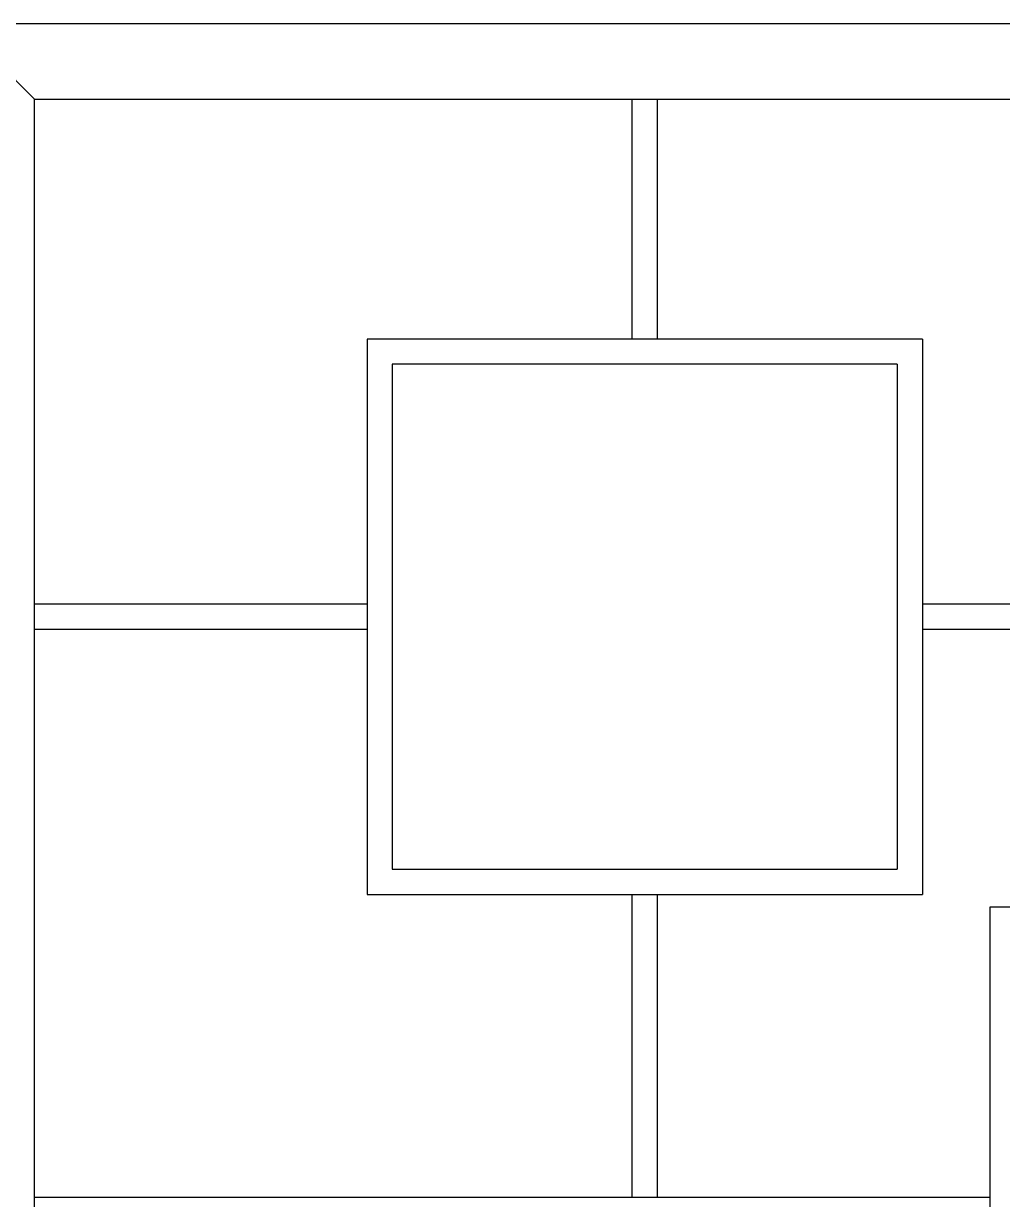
# Model space of a CAD drawing. Header units: millimetres. Extents: x 204800 to 233555, y -2285 to 8522.
# Drawn here: x 222285 to 223060, y 777 to 1709 of the extents above; entities that cross this region are included whole.
import ezdxf

# ---------------------------------------------------------------- set-up
doc = ezdxf.new("R2010")
doc.units = ezdxf.units.MM
doc.layers.add('DIM【标注】', color=66, linetype='Continuous')

msp = doc.modelspace()

# ---------------------------------------------------------------- linework, layer by layer
at = {"layer": 'DIM【标注】', "color": 4, "ltscale": 6}
for p, q in [((222233.35, 1708.83), (223813.35, 1708.83)), ((222293.35, 1648.83), (222233.35, 1708.83)), ((222293.35, 1648.83), (223753.35, 1648.83)), ((222293.35, 308.83), (222293.35, 1648.83)), ((222766.68, 1458.83), (222766.68, 1648.83)), ((222786.68, 1458.83), (222786.68, 1648.83)), ((222556.68, 1458.83), (222556.68, 1018.83)), ((222996.68, 1458.83), (222556.68, 1458.83)), ((222996.68, 1458.83), (222996.68, 1018.83)), ((222576.68, 1438.83), (222576.68, 1038.83)), ((222976.68, 1438.83), (222576.68, 1438.83)), ((222976.68, 1438.83), (222976.68, 1038.83)), ((222556.68, 1248.83), (222293.35, 1248.83)), ((223753.35, 1248.83), (222996.68, 1248.83)), ((222556.68, 1228.83), (222293.35, 1228.83)), ((223753.35, 1228.83), (222996.68, 1228.83)), ((222576.68, 1038.83), (222976.68, 1038.83)), ((222556.68, 1018.83), (222996.68, 1018.83)), ((222766.68, 778.83), (222766.68, 1018.83)), ((222786.68, 778.83), (222786.68, 1018.83)), ((223050.01, 1008.83), (223050.01, 568.83)), ((223490.01, 1008.83), (223050.01, 1008.83)), ((223050.01, 778.83), (222293.35, 778.83))]:
    msp.add_line(p, q, dxfattribs=at)

doc.saveas('drawing.dxf')
